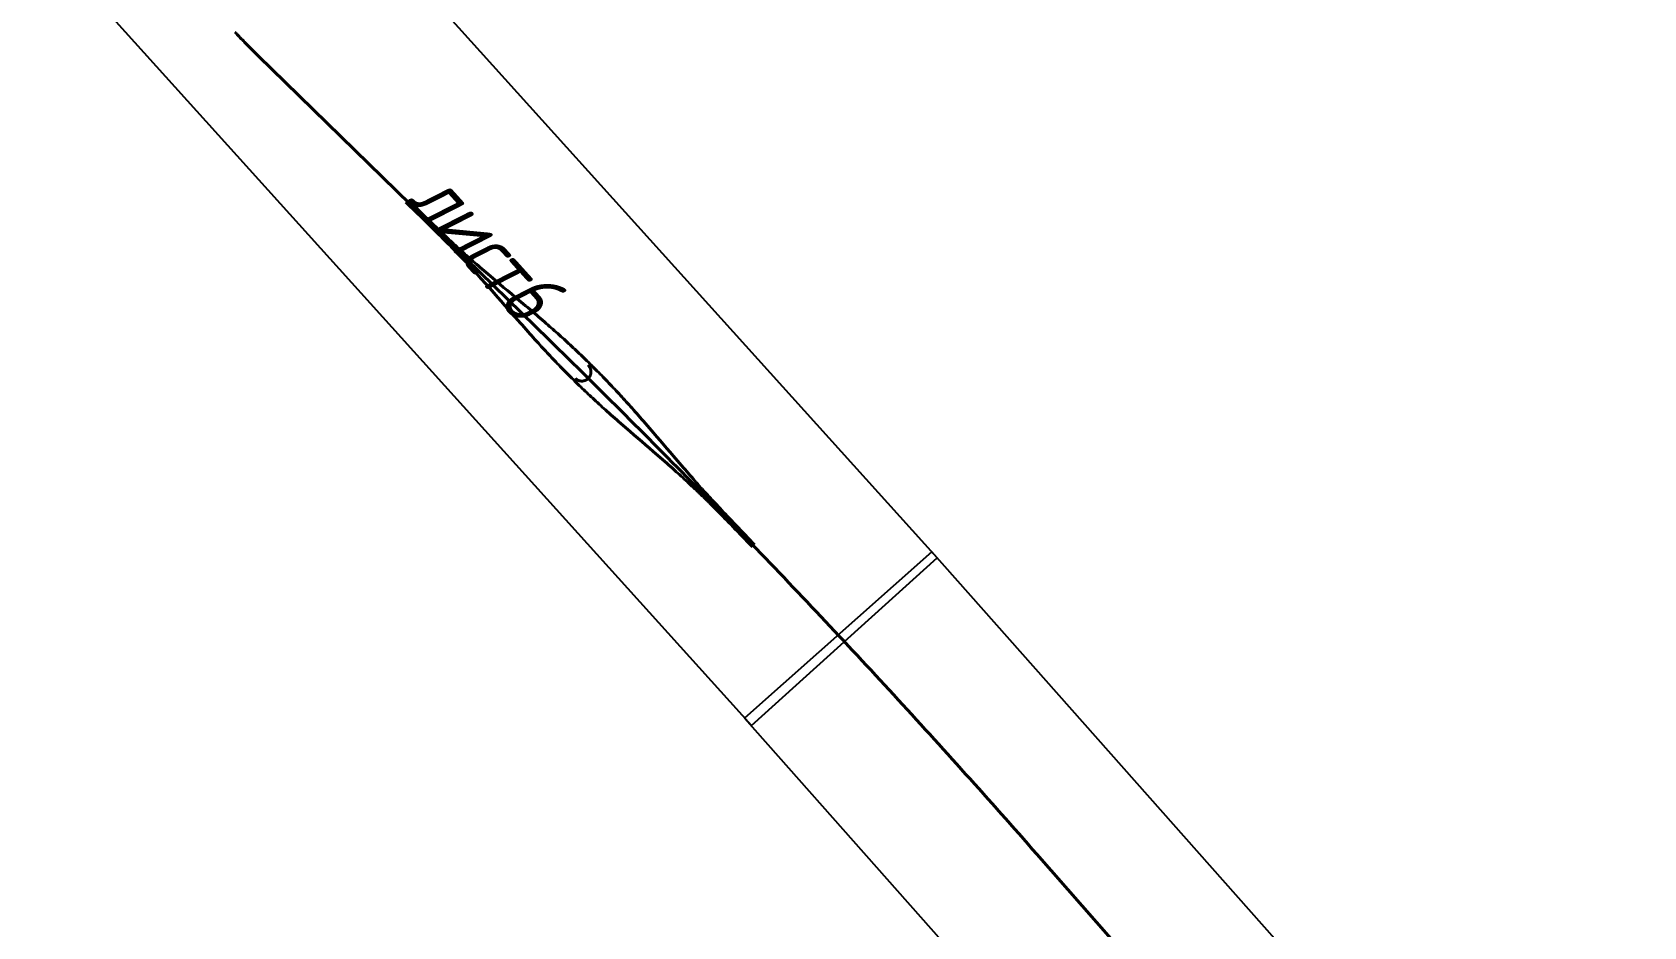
# Model space of a CAD drawing. Header units: metres. Extents: x 6220820 to 6240575, y 5208779 to 5219416.
# Drawn here: x 6231926.43 to 6231952.81, y 5218916.99 to 5218931.63 of the extents above; entities that cross this region are included whole.
import ezdxf
from ezdxf.enums import TextEntityAlignment as Align

# ---------------------------------------------------------------- set-up
doc = ezdxf.new("R2010")
doc.units = ezdxf.units.M
doc.layers.add('1 Этап ПК0+00-178+00.Ситуация.Ось трассы', color=7, linetype='Continuous')
doc.layers.add('1 Этап ПК0+00-178+00.Ситуация.Схема раскладки листов', color=7, linetype='Continuous')
doc.styles.get("Standard").update_dxf_attribs({"font": 'SPDS.shx', "oblique": 15, "height": 2})

# ---------------------------------------------------------------- blocks, each defined once
blk = doc.blocks.new('map7')
at = {"layer": '1 Этап ПК0+00-178+00.Ситуация.Ось трассы', "color": 1, "linetype": 'Continuous', "lineweight": 40, "true_color": 0xff0000, "flags": 128}
for points in [[(2682.860253506036, 1341.390434864656), (2680.559317949359, 1342.368030342247), (2678.25590763813, 1343.339780457723), (2675.950037419303, 1344.305678944436), (2673.641722157823, 1345.265719575114), (2671.331167072977, 1346.220357436303), (2669.018562258902, 1347.170019102514), (2666.703922494731, 1348.1147100934), (2664.387258464124, 1349.054426049756), (2662.068580860431, 1349.989162632062), (2659.167707682947, 1351.151297255321), (2656.264282262195, 1352.307040742446), (2653.358324375196, 1353.456401847752), (2650.449848055066, 1354.599375021475), (2647.539153526641, 1355.736688068081), (2644.626510793518, 1356.86900253303), (2641.711937207821, 1357.99633768647), (2638.7954412816, 1359.118690235833), (2634.904304489787, 1360.60871151953), (2631.010732126533, 1362.092356864092), (2627.114750134903, 1363.569663052929), (2623.216883585178, 1365.041990351816), (2619.317545177507, 1366.510415253085), (2615.416774619565, 1367.975031505149), (2609.563654697099, 1370.166717079673), (2603.709821953453, 1372.35649710545), (2009.272162622023, 1594.667201833386), (1999.021862902791, 1598.505258385777), (1988.774251452148, 1602.350486500783), (1978.529448539126, 1606.20319112828), (1968.287459615591, 1610.063370218374), (1958.048290137557, 1613.931021715383), (1947.811945556889, 1617.806143557832), (1937.578431321299, 1621.688733686566), (1927.347752881266, 1625.578790030843), (1917.119915684503, 1629.476310521085), (1906.894925175952, 1633.381293080761), (1896.672786800558, 1637.293735633342), (1886.453505999112, 1641.213636091875), (1876.237088215173, 1645.140992374041), (1866.023538886765, 1649.075802383621), (1855.812863453294, 1653.01806402903), (1845.605067350017, 1656.967775210577), (1835.400156012188, 1660.924933823936), (1825.198134875062, 1664.889537763625), (1814.999009368358, 1668.861584918371), (1804.80278492318, 1672.841073172267), (1794.609466969245, 1676.82800040825), (1784.41906093212, 1680.822364502306), (1774.23157224014, 1684.824163328107), (1764.04700631472, 1688.833394753533), (1753.865368581425, 1692.850056646463), (1743.686664460287, 1696.874146866672), (1733.510899369951, 1700.905663272775), (1723.338078729064, 1704.944603716437), (1713.168207954888, 1708.990966047009), (1703.001292460533, 1713.044748112683), (1692.837337660492, 1717.105947752386), (1682.676348965108, 1721.174562805046), (1672.518331786107, 1725.250591104955), (1662.363291532446, 1729.334030480618), (1652.211233610314, 1733.424878758223), (1642.062163423133, 1737.523133758167), (1631.916086378477, 1741.628793300846), (1621.773007875615, 1745.741855200866), (1611.632933315201, 1749.862317264727), (1601.495868097886, 1753.990177301245), (1591.361817620173, 1758.125433112285), (1581.230787278563, 1762.268082493924), (1571.102782466789, 1766.418123242239), (1560.977808575814, 1770.575553149831), (1550.855870999372, 1774.740369997719), (1540.736975124277, 1778.912571572717), (1530.621126340107, 1783.092155652368), (1520.508330032292, 1787.279120010745), (1510.398591586261, 1791.473462418446), (1500.291916383289, 1795.675180642592), (1490.188309804653, 1799.884272445675), (1480.087777230245, 1804.100735587868), (1469.990324039957, 1808.324567822396), (1459.89595560676, 1812.555766900169), (1449.80467730778, 1816.794330569778), (1439.716494514603, 1821.040256575186), (1429.631412600202, 1825.293542652243), (1419.549436932012, 1829.554186540279), (1409.470572878853, 1833.822185968198), (1399.394825809543, 1838.097538663745), (1389.322201085983, 1842.380242351193), (1379.25270407284, 1846.67029475134), (1369.186340129244, 1850.967693578035), (1359.12311461848, 1855.272436543967), (1349.063032895525, 1859.584521356037), (1339.006100318127, 1863.903945721145), (1328.952322241266, 1868.230707336926), (1318.901704017151, 1872.564803899856), (1308.854250999377, 1876.906233102939), (1298.809968533234, 1881.254992633385), (1288.768861970935, 1885.611080178406), (1278.730936656383, 1889.97449341595), (1268.696197936255, 1894.345230025121), (1258.664651150304, 1898.723287675759), (1248.636301642436, 1903.108664040019), (1238.611154752406, 1907.501356779635), (1228.589215815815, 1911.901363559814), (1218.570490169649, 1916.308682034182), (1208.55498314951, 1920.723309857523), (1198.542700086848, 1925.14524467883), (1188.533646313112, 1929.574484144781), (1178.527827156984, 1934.011025896261), (1168.52524794576, 1938.454867570684), (1158.525914006739, 1942.906006803144), (1148.529830661682, 1947.364441222948), (1138.537003235118, 1951.830168455926), (1128.547437047423, 1956.303186125592), (1118.561137416207, 1960.783491848512), (1108.578109659079, 1965.271083241252), (1098.598359092263, 1969.76595791227), (1088.621891027832, 1974.268113468868), (1078.648710779243, 1978.777547514872), (1068.678823654416, 1983.294257648317), (1058.712234964039, 1987.818241466081), (1048.748950014649, 1992.349496556934), (1038.78897410863, 1996.888020509647), (1028.832312552519, 2001.4338109072), (1018.878970644546, 2005.986865330256), (1008.928953687097, 2010.547181353689), (998.9822669756342, 2015.114756550056), (989.0389158083904, 2019.689588486121), (979.0989054780608, 2024.271674726336), (969.1622412759571, 2028.861012832834), (959.2289284947747, 2033.457600359641), (949.2989724230569, 2038.061434860784), (939.3723783479631, 2042.672513883341), (-118.5412166723613, 2534.561115714778)], [(2314.514852508531, 1483.180840939179), (2290.593775952465, 1492.126951345109), (2282.788455714924, 1495.046097719434), (2274.985138909366, 1497.970595276604), (2267.183854886446, 1500.900511097902), (2262.504847712353, 1502.663147244258), (2257.827995844586, 1504.431493933503), (2253.153358063344, 1506.205685303881), (2248.480941673767, 1507.985718583983), (2243.810753975456, 1509.771590991979), (2239.921055977465, 1511.26536298936), (2236.034058829288, 1512.766149590135), (2232.149673069975, 1514.273682184271), (2228.267910408784, 1515.787956230736), (2224.388782542519, 1517.30896716186), (2220.512301166595, 1518.83671039376), (2217.192095989303, 1520.152512781314), (2213.874653099445, 1521.475264193075), (2210.559973139233, 1522.804924067808), (2207.24807049472, 1524.141486634546), (2203.938959540892, 1525.484946093367), (2200.632654640274, 1526.83529661308), (2197.329170144321, 1528.192532332382), (2194.338613407255, 1529.429952764805), (2191.350692229122, 1530.673723226648), (2188.365461608835, 1531.923937636571), (2185.382935443873, 1533.180590174964), (2182.403127617871, 1534.443674990948), (2179.118316514496, 1535.845500168745), (2175.83647544101, 1537.254264798792), (2172.557576412837, 1538.669863536307), (2169.281633662402, 1540.092290236245), (2166.008661408287, 1541.521538723449), (2162.738673855235, 1542.957602797285), (2159.471685196916, 1544.400476223531), (2155.663435184416, 1546.091138628694), (2151.858110868558, 1547.78837582414), (2148.055738877525, 1549.492216924132), (2144.256330672826, 1551.202656792357), (2140.459897707666, 1552.91969027629), (2136.666451421409, 1554.643312197925), (2132.11752641236, 1556.718710114209), (2127.571081670625, 1558.799535339625), (2123.027241512267, 1560.886041991351), (2118.486013036196, 1562.978226813879), (2113.947403337172, 1565.07608653433), (2106.386394566371, 1568.579739580785), (2098.827882252387, 1572.088775164175), (2091.27180859079, 1575.603058867146), (2083.715848525611, 1579.11712831698), (2076.157511579226, 1582.626082338972), (2068.59673968008, 1586.12978666864), (2064.058068530978, 1588.227513661451), (2059.516840054907, 1590.319698483978), (2054.972999896549, 1592.406205138021), (2050.426555156198, 1594.487030361121), (2045.877512935534, 1596.56217090588), (2042.084183862276, 1598.286050201356), (2038.287750895732, 1600.003083685289), (2034.488342692418, 1601.713523553514), (2030.685970701384, 1603.417364653506), (2026.880646385526, 1605.114601848952), (2023.07238121189, 1606.805230023227), (2019.805407714707, 1608.248137680361), (2016.535420161655, 1609.684201754197), (2013.26244790754, 1611.113450243718), (2009.986505157105, 1612.535876943655), (2006.707606128932, 1613.951475680012), (2003.425765055446, 1615.360240311218), (2000.140996178758, 1616.76216472118), (1997.014180887774, 1618.087196113652), (1993.884435068348, 1619.405290069021), (1990.751713120808, 1620.716294947362), (1987.616031108707, 1622.02020402804), (1984.477405099749, 1623.317010629794), (1981.335851183784, 1624.606708103794), (1978.191385463118, 1625.889289840583), (1975.044024055284, 1627.164749265449), (1971.893783090268, 1628.433079840743), (1968.740678717437, 1629.69427506703), (1965.584727098611, 1630.948328477305), (1962.425944409453, 1632.195233646255), (1959.264346839467, 1633.434984180997), (1956.099950596148, 1634.667573729178), (1952.932771896681, 1635.89299596972), (1949.762826976243, 1637.111244624391), (1946.590132082469, 1638.32231344739), (1943.414703478217, 1639.526196229974), (1940.236557438805, 1640.722886806252), (1937.055710253386, 1641.912379036971), (1933.872178227728, 1643.094666828043), (1930.685977678668, 1644.269744118966), (1927.497124936885, 1645.437604886301), (1924.305636348281, 1646.598243145981), (1921.111528271218, 1647.751652946371), (1917.914817076511, 1648.897828377527), (1914.715519148819, 1650.036763561931), (1911.513650888023, 1651.168452666077), (1908.309228706462, 1652.292889884252), (1905.102269027549, 1653.410069457068), (1901.892788288534, 1654.519985655251), (1898.680802940512, 1655.622632793533), (1895.300013770498, 1656.773876432043), (1891.916782903135, 1657.917925173907), (1888.531175946256, 1659.054923039706), (1885.143207590414, 1660.1848650958), (1881.752892545538, 1661.30774643866), (1878.360245521556, 1662.423562192555), (1874.965281246391, 1663.532307516494), (1871.002014846477, 1664.818241794469), (1867.036533420251, 1666.097329086557), (1863.068837331725, 1667.369529938696), (1859.098938543442, 1668.634840515157), (1855.12684901933, 1669.893257002213), (1851.152580730237, 1671.1447756093), (1846.381137185876, 1672.639205852624), (1841.607913705506, 1674.12794055086), (1836.8328330357, 1675.610707559361), (1832.055902637999, 1677.087504558389), (1827.277129978091, 1678.558329244422), (1819.310171548773, 1681.00209922356), (1811.341475140238, 1683.44019616126), (1803.371087530004, 1685.87275869279), (1795.400563577497, 1688.305515596974), (1787.431688226302, 1690.743667148673), (1779.464507956363, 1693.187352052642), (1774.685778231787, 1694.658316550604), (1769.908847834085, 1696.135113550791), (1765.13376716428, 1697.617880559292), (1760.360543683909, 1699.106615257528), (1755.589184850358, 1700.60131532113), (1751.614831850455, 1701.852564105623), (1747.642742326343, 1703.110980592678), (1743.672843536676, 1704.376291169139), (1739.705147449534, 1705.648492021279), (1735.739666023308, 1706.927579313366), (1731.77641120947, 1708.213549192299), (1728.381435348229, 1709.322258916439), (1724.988788325631, 1710.438074672649), (1721.598473280755, 1711.560956017826), (1718.210504926297, 1712.690898075078), (1714.824897969419, 1713.827895943193), (1711.44166710344, 1714.971944686216), (1708.060827011992, 1716.123039340396), (1704.927814312214, 1717.198658579625), (1701.797129109913, 1718.281032815529), (1698.668841789359, 1719.370318027552), (1695.542967608573, 1720.466508901027), (1692.419521810353, 1721.56960009118), (1689.298519627806, 1722.679586218491), (1686.179976280202, 1723.796461869852), (1683.06390697712, 1724.920221598574), (1679.950326915681, 1726.05085992322), (1676.839251277785, 1727.188371332244), (1673.730695237024, 1728.332750275879), (1670.624673951767, 1729.48399117425), (1667.278920121914, 1730.733402443262), (1663.935836259051, 1731.989940906878), (1660.595377438934, 1733.253441395883), (1657.257558156959, 1734.523898428841), (1653.922392902989, 1735.801306488414), (1650.589896153044, 1737.085660031786), (1647.26008236792, 1738.376953484871), (1643.378197198266, 1739.890913541088), (1639.498932647861, 1741.411575828359), (1635.622313980189, 1742.938970654979), (1631.748352880981, 1744.473093417379), (1627.877061026277, 1746.013939492296), (1624.008450083814, 1747.561504233309), (1619.369000207728, 1749.425773556018), (1614.731778699035, 1751.295578379332), (1610.096898069037, 1753.171178268274), (1605.464365559206, 1755.052570291615), (1600.834188408243, 1756.939751506543), (1593.120232055936, 1760.092419537724), (1585.40852229788, 1763.250579089472), (1577.699007567664, 1766.414093233604), (1567.984327265264, 1770.400325868743)], [(2312.763311667711, 1478.497402702999), (2299.550054916377, 1483.43894301037), (2291.744681109671, 1486.35794614238), (2283.93730768687, 1489.271596663568), (2276.127912778237, 1492.179824696923), (2271.440531024823, 1493.920067967614), (2266.751028456184, 1495.654587798466), (2262.05936139928, 1497.383244399553), (2257.365537189697, 1499.106035066639), (2252.66956315887, 1500.822957108227), (2248.754216475818, 1502.248146795652), (2244.836304923984, 1503.666271022663), (2240.915937256912, 1505.077591185291), (2236.993125289049, 1506.482103030878), (2233.0678808473, 1507.879802326454), (2229.140215761338, 1509.270684857579), (2225.771387626558, 1510.456473771138), (2222.40008402166, 1511.635206403631), (2219.026332041261, 1512.806912933646), (2215.65014632747, 1513.971588275828), (2212.271541536237, 1515.129227374933), (2208.890532330433, 1516.279825205831), (2205.507133385383, 1517.423376776973), (2202.761555066671, 1518.344105273336), (2200.014219550885, 1519.259576934021), (2197.265121777855, 1520.169742978537), (2194.51427199249, 1521.074600015877), (2191.761680448004, 1521.974144672402), (2188.364343018942, 1523.075596800984), (2184.964703570422, 1524.169923187259), (2181.562791655172, 1525.25716462177), (2178.158622037099, 1526.337316386291), (2174.752209491185, 1527.410373790389), (2171.343568804866, 1528.476332178376), (2167.932714769732, 1529.535186925834), (2163.951022027369, 1530.762880062705), (2159.967214878041, 1531.983694479731), (2155.981294262917, 1533.197590726327), (2151.993272195752, 1534.404565146273), (2148.00316069999, 1535.604614101878), (2144.010971799073, 1536.797733975139), (2139.218132141196, 1538.222052497652), (2134.42359623529, 1539.640649992712), (2129.62729083067, 1541.053253211975), (2124.829223417938, 1542.459859948041), (2120.029401497387, 1543.860468002777), (2112.027472703221, 1546.187176814712), (2104.02388928564, 1548.508187716654), (2096.018695983423, 1550.823640013272), (2088.013752021977, 1553.139172571866), (2080.010377319852, 1555.460123102738), (2072.008616318253, 1557.786630973097), (2067.20883527907, 1559.187379455889), (2062.410767866338, 1560.593986191956), (2057.614462461717, 1562.006589411218), (2052.819926555811, 1563.425186906279), (2048.027167641992, 1564.849776461632), (2044.034897997018, 1566.042625303211), (2040.044786499872, 1567.242674257658), (2036.056764434091, 1568.449648677604), (2032.070843818967, 1569.663544925358), (2028.087036669639, 1570.884359341226), (2024.105354990172, 1572.112088245824), (2020.694489893526, 1573.170907224396), (2017.285849205823, 1574.236865613542), (2013.879436659909, 1575.30992301764), (2010.47526704322, 1576.390074781002), (2007.073355126586, 1577.477316215513), (2003.673715678065, 1578.571642601788), (2000.276363451878, 1579.673049189172), (1997.016434490971, 1580.739188660257), (1993.758905897606, 1581.812639284683), (1990.503840327388, 1582.893535626888), (1987.251254796112, 1583.981872038665), (1984.001166312652, 1585.077642827797), (1980.753591866506, 1586.180842266169), (1977.508548440252, 1587.291464583969), (1974.266052998472, 1588.409503976644), (1971.026122493295, 1589.534954599104), (1967.788773865776, 1590.667810565726), (1964.554024041743, 1591.808065952669), (1961.321889931803, 1592.955714800189), (1958.092388436873, 1594.110751106848), (1954.865536441259, 1595.273168834151), (1951.64135081543, 1596.442961904224), (1948.419848417396, 1597.620124202134), (1945.201046089942, 1598.804649571254), (1941.984960660629, 1599.996531819058), (1938.77160894733, 1601.195764715955), (1935.561007748539, 1602.402341990665), (1932.353173850297, 1603.61625733253), (1929.148124024799, 1604.837504398466), (1925.945875030405, 1606.066076801377), (1922.746443607477, 1607.30196811711), (1919.549846483923, 1608.545171886766), (1916.356100375196, 1609.795681608596), (1913.165221975983, 1611.05349074379), (1909.977227971287, 1612.318592717637), (1906.7921350295, 1613.590980913732), (1903.609959801021, 1614.870648680927), (1900.430718925178, 1616.157589331015), (1897.254429024688, 1617.451796130619), (1894.081106705661, 1618.75326231741), (1890.910768557596, 1620.061981082735), (1887.743431158922, 1621.377945587828), (1884.57911106869, 1622.701148952231), (1881.417824830724, 1624.031584254951), (1878.259588972242, 1625.369244541409), (1875.104420008005, 1626.714122817651), (1871.952334432011, 1628.066212054977), (1868.803348725804, 1629.425505179521), (1865.657479354316, 1630.791995087307), (1862.514742763105, 1632.16567463382), (1859.375155383887, 1633.546536636332), (1856.109551871332, 1634.992541865093), (1852.847027770579, 1636.445482024759), (1849.587537706175, 1637.905215953022), (1846.331095824731, 1639.371737311427), (1843.077716260401, 1640.845039737201), (1839.827413136268, 1642.325116833985), (1836.580200556037, 1643.811962178783), (1832.79512102632, 1645.553880797615), (1829.013055682576, 1647.302334111066), (1825.234031546064, 1649.057350870903), (1821.458060007704, 1650.818925789098), (1817.685152450116, 1652.587053555621), (1813.91532024069, 1654.361728840749), (1809.394827026132, 1656.498346809944), (1804.876887120578, 1658.640358109859), (1800.361628257368, 1660.788015158688), (1795.849057492506, 1662.941314601327), (1791.339181877844, 1665.100253074562), (1783.826160408195, 1668.705658282624), (1776.315707832214, 1672.316411837269), (1768.807764535103, 1675.932380113303), (1761.299841117434, 1679.548904690771), (1753.789605031248, 1683.160624518388), (1746.277280086702, 1686.767997539813), (1741.767892126671, 1688.927955864649), (1737.2566180307, 1691.083970871614), (1732.743100534918, 1693.235285464779), (1728.227344534793, 1695.38189731167), (1723.709354931326, 1697.523804083283), (1719.942325864405, 1699.304421796987), (1716.172544728661, 1701.079206291583), (1712.400199853538, 1702.84853496501), (1708.625299135172, 1704.612404113565), (1704.847850473854, 1706.370810046282), (1701.067861778176, 1708.123749081462), (1697.825376957774, 1709.620876789836), (1694.580405346921, 1711.112606238483), (1691.332848817601, 1712.598699811285), (1688.082717160749, 1714.07915302743), (1684.830020172834, 1715.553961426956), (1681.574767655861, 1717.02312056148), (1678.316969422909, 1718.48662600694), (1675.204227221199, 1719.877307255999), (1672.0887805351, 1721.261919706983), (1668.82203570894, 1722.70534519706), (1665.552865253136, 1724.143268018398), (1662.281203330098, 1725.575513032587), (1659.007059804116, 1727.002075923272), (1655.730444540862, 1728.422952389154), (1652.451367417082, 1729.83813814862), (1649.169838317826, 1731.247628936273), (1645.338876223403, 1732.886176394235), (1641.505446723858, 1734.518943392922), (1637.669659015638, 1736.146162635658), (1633.831521127751, 1737.76783071638), (1629.991041093358, 1739.383944240606), (1626.148226952539, 1740.994499825433), (1621.534286516839, 1742.921038352222), (1616.91850407637, 1744.843158828052), (1612.300721931228, 1746.760470156608), (1607.680945091755, 1748.67297025557), (1603.05917857245, 1750.580657050724), (1595.353978966963, 1753.754667554463), (1587.646625296664, 1756.923444344618), (1579.937439131563, 1760.087760330238), (1566.084731742066, 1765.773118792745)], [(1944.281937067876, 1635.187538271855), (1943.960590671852, 1635.303027871065), (1943.636698814517, 1635.411173211749), (1943.310429152801, 1635.511917730775), (1942.98195077061, 1635.605209219581), (1942.651433892328, 1635.690999331975), (1942.319049803922, 1635.769243609612), (1941.98497075329, 1635.839901502841), (1941.64936987137, 1635.902936395022), (1941.312421075251, 1635.958315621062), (1940.974298980982, 1636.006010480151), (1940.635178814985, 1636.045996256608), (1940.295236315793, 1636.078252227988), (1939.954647653765, 1636.102761678984), (1939.613589331441, 1636.119511907209), (1939.272238093573, 1636.128494233629), (1938.930770838545, 1636.129704001397), (1938.589364524256, 1636.12314058628), (1938.248196076772, 1636.108807387394), (1937.907442300358, 1636.086711832993), (1937.567279781984, 1636.056865373521), (1937.227884804119, 1636.019283476981), (1936.889433252008, 1635.973985618509), (1936.552100518161, 1635.920995273426), (1936.216061419318, 1635.860339902185), (1935.88149010094, 1635.792050938786), (1935.548559945866, 1635.716163773406), (1935.217443489882, 1635.632717730394), (1934.888312324834, 1635.541756055532), (1934.561337016973, 1635.443325888239), (1934.236687014217, 1635.337478236094), (1933.914530558956, 1635.224267952827), (1933.595034602242, 1635.103753708215), (1933.278364715203, 1634.975997955646), (1932.964685004621, 1634.841066900857), (1932.654158029881, 1634.699030470658), (1932.346944714395, 1634.549962270085), (1932.043204262558, 1634.393939553448), (1931.743094085004, 1634.231043173367), (1931.446769704491, 1634.061357548352), (1931.154384683931, 1633.884970615314), (1930.866090548879, 1633.701973780926), (1930.582036698956, 1633.512461881087), (1930.302370340024, 1633.316533125335), (1930.027236401147, 1633.114289049358), (1929.756777468152, 1632.905834462883), (1929.491133697819, 1632.691277391768), (1929.230442754211, 1632.470729025885), (1928.974839735321, 1632.244303658897), (1928.724457101096, 1632.012118631514), (1928.479424609775, 1631.774294270105), (1928.239869240377, 1631.530953818372), (1928.005915138723, 1631.282223386395), (1927.777683546851, 1631.028231869557), (1927.555292740725, 1630.769110896431), (1927.338857969348, 1630.504994748871), (1927.128491395235, 1630.236020299469), (1926.924302036289, 1629.962326938595), (1926.726395707666, 1629.684056502593), (1926.534874973336, 1629.401353199657), (1926.349839082415, 1629.114363532244), (1926.171383927638, 1628.823236228735), (1925.999601985851, 1628.528122156583), (1925.834582283404, 1628.229174256293), (1925.676410335255, 1627.926547448777), (1925.525168113132, 1627.620398563547), (1925.380933992944, 1627.310886256486), (1925.243782721559, 1626.99817092415), (1925.113785373899, 1626.682414627331), (1924.991009319723, 1626.363780997245), (1924.875518204249, 1626.042435153307), (1924.767371856805, 1625.718543631328), (1924.666626325431, 1625.392274282755), (1924.573333815981, 1625.063796191287), (1924.487542676897, 1624.733279579065), (1924.409297367374, 1624.400895732555), (1924.338638436604, 1624.066816901787), (1924.275602501624, 1623.731216215813), (1924.220222229328, 1623.394267591213), (1924.172526319855, 1623.056145646395), (1924.132539491367, 1622.717025603157), (1924.100282463439, 1622.37708320445), (1924.07577195429, 1622.036494619422), (1924.059020666943, 1621.695436348444), (1924.05003728092, 1621.354085138571), (1924.048826452242, 1621.012617887414), (1924.055388806512, 1620.671211552806), (1924.069720947214, 1620.330043061313), (1924.091815443259, 1619.989289215577), (1924.121660845595, 1619.649126605148), (1924.159241688588, 1619.309731510352), (1924.204538495562, 1618.971279816593), (1924.257527792636, 1618.633946919387), (1924.318182119802, 1618.297907631708), (1924.386470043373, 1617.963336100605), (1924.462356175369, 1617.630405711076), (1924.545801190121, 1617.299288995737), (1924.636761843647, 1616.970157547956), (1924.735190995804, 1616.643181934999), (1924.841037639344, 1616.31853160306), (1924.954246920681, 1615.996374796193), (1925.074760174494, 1615.676878464818), (1925.202514943098, 1615.36020818118), (1925.33744502351, 1615.046528051331), (1925.479480489587, 1614.736000636373), (1925.628547734937, 1614.428786857497), (1925.784569508904, 1614.125045921856), (1925.947464956706, 1613.82493523687), (1926.117149660955, 1613.528610329153), (1926.293535687334, 1613.236224762285), (1926.476531626119, 1612.947930059221), (1926.66604264339, 1612.66387562006), (1926.861970530853, 1612.384208652557), (1927.064213751523, 1612.109074087584), (1927.272667497846, 1611.838614506162), (1927.487223745686, 1611.572970068818), (1927.707771301377, 1611.312278440306), (1927.934195873697, 1611.056674717804), (1928.166380123698, 1610.80629136374), (1928.404203724214, 1610.561258132831), (1928.647543430456, 1610.321702007229), (1928.89627313814, 1610.087747133979), (1929.150263945768, 1609.859514753216), (1929.409384227988, 1609.637123141418), (1929.673499703411, 1609.420687550025), (1929.942473498279, 1609.210320140581), (1930.216166225358, 1609.006129931461), (1930.494436046219, 1608.808222738809), (1930.77713875567, 1608.616701127892), (1931.064127846804, 1608.431664344775), (1931.355254596813, 1608.253208285047), (1931.650368134808, 1608.081425427811), (1931.949315522095, 1607.916404796306), (1932.25194183937, 1607.758231909265), (1932.558090254542, 1607.606988734591), (1932.867602114079, 1607.462753653453), (1933.180317020516, 1607.325601411647), (1933.496072912732, 1607.195603083693), (1933.814706162838, 1607.072826039248)]]:
    blk.add_lwpolyline(points, dxfattribs=at)
at = {"layer": '1 Этап ПК0+00-178+00.Ситуация.Ось трассы', "linetype": 'Continuous', "flags": 128}
for points in [[(1467.047417716123, 2032.108058187179), (-129.8017419067074, 2764.993971144891), (-300.8223590453883, 2392.365538905073), (1296.026800577443, 1659.479625947361)], [(3054.905031794682, 1320.124994260259), (1451.589030010703, 2038.753408966661), (1283.895432953432, 1664.615924202044), (2887.211434737411, 945.9875094956425)]]:
    blk.add_lwpolyline(points, close=True, dxfattribs=at)
at = {"layer": '1 Этап ПК0+00-178+00.Ситуация.Ось трассы', "linetype": 'Continuous', "oblique": 15.00000041741303}
blk.add_text('лист6', height=96, rotation=155.8574173119823, dxfattribs=at).set_placement((2169.400232374057, 1492.370459231152), align=Align.MIDDLE_CENTER)

msp = doc.modelspace()

# ---------------------------------------------------------------- block references
at = {"layer": '1 Этап ПК0+00-178+00.Ситуация.Схема раскладки листов', "linetype": 'Continuous', "xscale": 0.009999999776482582, "yscale": 0.009999999776482582, "zscale": 0.009999999776482582, "rotation": 156.2033527330651}
msp.add_blockref('map7', (6231959.711036489, 5218933.08121493), dxfattribs=at)

doc.saveas('drawing.dxf')
